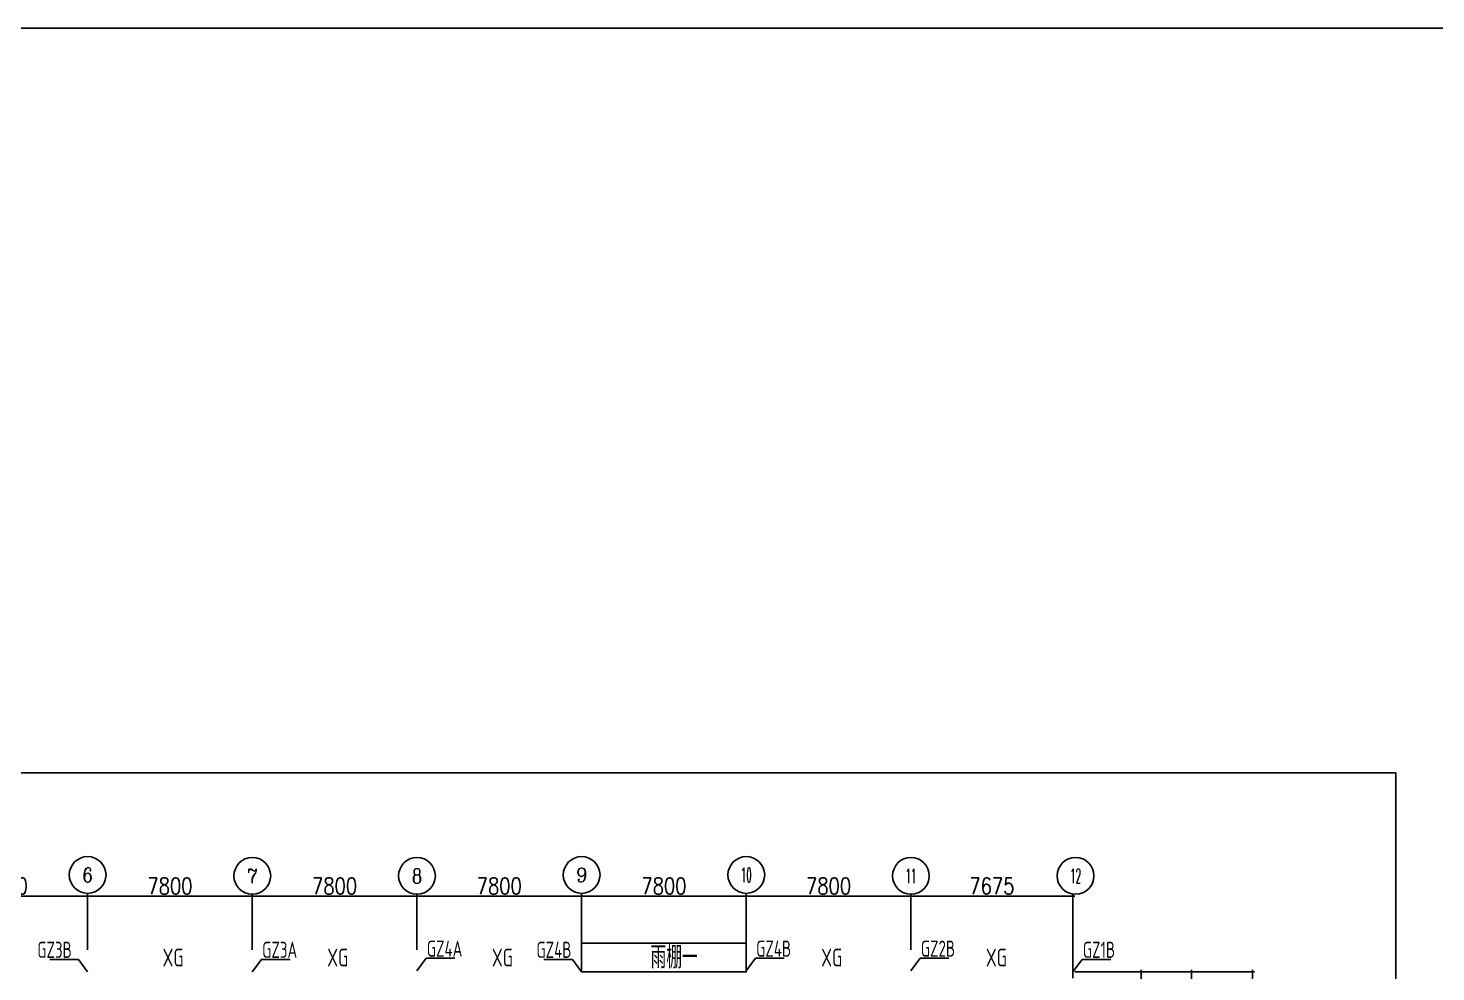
# Model space of a CAD drawing. Header units: millimetres. Extents: x 2451220 to 4527627, y -5186613 to -1639140.
# Drawn here: x 2660226 to 2726909, y -1683842 to -1639140 of the extents above; entities that cross this region are included whole.
import ezdxf
from ezdxf.enums import TextEntityAlignment as Align

# ---------------------------------------------------------------- set-up
doc = ezdxf.new("R2010")
doc.units = ezdxf.units.MM
doc.header["$LTSCALE"] = 1000
doc.header["$PDMODE"] = 34
doc.layers.add('AXIS_TEXT', color=7, linetype='Continuous')
doc.layers.add('钢架', color=7, linetype='Continuous', lineweight=25)
doc.styles.add('_TCH_AXIS', font='COMPLEX.shx', dxfattribs={"height": 525, "bigfont": 'GBCBIG.shx'})
doc.styles.add('COMPLEX', font='COMPLEX')
doc.styles.add('DIM_FONT', font='simplex.shx', dxfattribs={"width": 0.8, "bigfont": 'hztxt.shx'})
doc.styles.add('TSSD_Label', font='Tssdeng.shx', dxfattribs={"width": 0.7, "bigfont": 'hztxt.shx'})
doc.dimstyles.new('WGH(1)', dxfattribs={"dimscale": 1.2, "dimtxt": 100, "dimasz": 0.5, "dimexe": 75, "dimexo": 75, "dimgap": 75, "dimtad": 1, "dimdec": 0, "dimzin": 0, "dimdsep": 46, "dimtxsty": 'DIM_FONT', "dimblk1": '_DIMX', "dimblk2": '_DIMX', "dimsah": 1, "dimcen": 0.09, "dimclrd": 3, "dimclre": 3, "dimclrt": 7, "dimadec": 0, "dimazin": 0, "dimtfac": 1, "dimtdec": 0, "dimtix": 1, "dimtmove": 2, "dimatfit": 3, "dimldrblk": '_DIMX', "dimfxl": 1, "dimtolj": 1, "dimtzin": 0, "dimarcsym": 0})

# ---------------------------------------------------------------- blocks, each defined once
blk = doc.blocks.new('_DIMX')
blk.add_line((-150, 0), (150, 0))
at = {"const_width": 50}
blk.add_lwpolyline([(-70, -70), (70, 70)], dxfattribs=at)
blk = doc.blocks.new('*D315')
at = {"color": 3, "lineweight": -2}
for p, q in [((2655244, -1682792), (2655244, -1680168)), ((2655245, -1680258), (2663044, -1680258)), ((2663044, -1682792), (2663044, -1680168))]:
    blk.add_line(p, q, dxfattribs=at)
at = {"layer": 'Defpoints', "color": 0}
for p in [(2663044, -1680258), (2655244, -1682882), (2663044, -1682882)]:
    blk.add_point(p, dxfattribs=at)
at = {"color": 3, "lineweight": -2, "xscale": 0.6, "yscale": 0.6, "zscale": 0.6, "rotation": 180}
blk.add_blockref('_DIMX', (2655244, -1680258), dxfattribs=at)
at = {"color": 3, "lineweight": -2, "xscale": 0.6, "yscale": 0.6, "zscale": 0.6}
blk.add_blockref('_DIMX', (2663044, -1680258), dxfattribs=at)
at = {"color": 7, "insert": (2659144, -1679778), "char_height": 780, "attachment_point": 5, "style": 'DIM_FONT'}
blk.add_mtext('\\A1;7800', dxfattribs=at)
blk = doc.blocks.new('*D316')
at = {"color": 3, "lineweight": -2}
for p, q in [((2663044, -1682792), (2663044, -1680168)), ((2663045, -1680258), (2670844, -1680258)), ((2670844, -1682792), (2670844, -1680168))]:
    blk.add_line(p, q, dxfattribs=at)
at = {"layer": 'Defpoints', "color": 0}
for p in [(2670844, -1680258), (2663044, -1682882), (2670844, -1682882)]:
    blk.add_point(p, dxfattribs=at)
at = {"color": 3, "lineweight": -2, "xscale": 0.6, "yscale": 0.6, "zscale": 0.6, "rotation": 180}
blk.add_blockref('_DIMX', (2663044, -1680258), dxfattribs=at)
at = {"color": 3, "lineweight": -2, "xscale": 0.6, "yscale": 0.6, "zscale": 0.6}
blk.add_blockref('_DIMX', (2670844, -1680258), dxfattribs=at)
at = {"color": 7, "insert": (2666944, -1679778), "char_height": 780, "attachment_point": 5, "style": 'DIM_FONT'}
blk.add_mtext('\\A1;7800', dxfattribs=at)
blk = doc.blocks.new('*D317')
at = {"color": 3, "lineweight": -2}
for p, q in [((2670844, -1682792), (2670844, -1680168)), ((2670845, -1680258), (2678644, -1680258)), ((2678644, -1682792), (2678644, -1680168))]:
    blk.add_line(p, q, dxfattribs=at)
at = {"layer": 'Defpoints', "color": 0}
for p in [(2678644, -1680258), (2670844, -1682882), (2678644, -1682882)]:
    blk.add_point(p, dxfattribs=at)
at = {"color": 3, "lineweight": -2, "xscale": 0.6, "yscale": 0.6, "zscale": 0.6, "rotation": 180}
blk.add_blockref('_DIMX', (2670844, -1680258), dxfattribs=at)
at = {"color": 3, "lineweight": -2, "xscale": 0.6, "yscale": 0.6, "zscale": 0.6}
blk.add_blockref('_DIMX', (2678644, -1680258), dxfattribs=at)
at = {"color": 7, "insert": (2674744, -1679778), "char_height": 780, "attachment_point": 5, "style": 'DIM_FONT'}
blk.add_mtext('\\A1;7800', dxfattribs=at)
blk = doc.blocks.new('*D318')
at = {"color": 3, "lineweight": -2}
for p, q in [((2678644, -1682792), (2678644, -1680168)), ((2678645, -1680258), (2686444, -1680258)), ((2686444, -1682792), (2686444, -1680168))]:
    blk.add_line(p, q, dxfattribs=at)
at = {"layer": 'Defpoints', "color": 0}
for p in [(2686444, -1680258), (2678644, -1682882), (2686444, -1682882)]:
    blk.add_point(p, dxfattribs=at)
at = {"color": 3, "lineweight": -2, "xscale": 0.6, "yscale": 0.6, "zscale": 0.6, "rotation": 180}
blk.add_blockref('_DIMX', (2678644, -1680258), dxfattribs=at)
at = {"color": 3, "lineweight": -2, "xscale": 0.6, "yscale": 0.6, "zscale": 0.6}
blk.add_blockref('_DIMX', (2686444, -1680258), dxfattribs=at)
at = {"color": 7, "insert": (2682544, -1679778), "char_height": 780, "attachment_point": 5, "style": 'DIM_FONT'}
blk.add_mtext('\\A1;7800', dxfattribs=at)
blk = doc.blocks.new('*D319')
at = {"color": 3, "lineweight": -2}
for p, q in [((2686444, -1682792), (2686444, -1680168)), ((2686445, -1680258), (2694244, -1680258)), ((2694244, -1682792), (2694244, -1680168))]:
    blk.add_line(p, q, dxfattribs=at)
at = {"layer": 'Defpoints', "color": 0}
for p in [(2694244, -1680258), (2686444, -1682882), (2694244, -1682882)]:
    blk.add_point(p, dxfattribs=at)
at = {"color": 3, "lineweight": -2, "xscale": 0.6, "yscale": 0.6, "zscale": 0.6, "rotation": 180}
blk.add_blockref('_DIMX', (2686444, -1680258), dxfattribs=at)
at = {"color": 3, "lineweight": -2, "xscale": 0.6, "yscale": 0.6, "zscale": 0.6}
blk.add_blockref('_DIMX', (2694244, -1680258), dxfattribs=at)
at = {"color": 7, "insert": (2690344, -1679778), "char_height": 780, "attachment_point": 5, "style": 'DIM_FONT'}
blk.add_mtext('\\A1;7800', dxfattribs=at)
blk = doc.blocks.new('*D320')
at = {"color": 3, "lineweight": -2}
for p, q in [((2694244, -1682792), (2694244, -1680168)), ((2694245, -1680258), (2702044, -1680258)), ((2702044, -1682792), (2702044, -1680168))]:
    blk.add_line(p, q, dxfattribs=at)
at = {"layer": 'Defpoints', "color": 0}
for p in [(2702044, -1680258), (2694244, -1682882), (2702044, -1682882)]:
    blk.add_point(p, dxfattribs=at)
at = {"color": 3, "lineweight": -2, "xscale": 0.6, "yscale": 0.6, "zscale": 0.6, "rotation": 180}
blk.add_blockref('_DIMX', (2694244, -1680258), dxfattribs=at)
at = {"color": 3, "lineweight": -2, "xscale": 0.6, "yscale": 0.6, "zscale": 0.6}
blk.add_blockref('_DIMX', (2702044, -1680258), dxfattribs=at)
at = {"color": 7, "insert": (2698144, -1679778), "char_height": 780, "attachment_point": 5, "style": 'DIM_FONT'}
blk.add_mtext('\\A1;7800', dxfattribs=at)
blk = doc.blocks.new('_AXISO')
blk.add_circle((0, 0), 0.5)
at = {"layer": '钢架', "style": 'COMPLEX', "width": 1.041667}
blk.add_attdef('A', text='', height=0.56, dxfattribs=at).set_placement((-0.25, -0.28), (0.25, -0.28), align=Align.FIT)
blk = doc.blocks.new('*D336')
at = {"color": 3, "lineweight": -2}
for p, q in [((2702044, -1682792), (2702044, -1680168)), ((2702045, -1680258), (2709719, -1680258)), ((2709719, -1684145), (2709719, -1680168))]:
    blk.add_line(p, q, dxfattribs=at)
at = {"layer": 'Defpoints', "color": 0}
for p in [(2709719, -1680258), (2702044, -1682882), (2709719, -1684235)]:
    blk.add_point(p, dxfattribs=at)
at = {"color": 3, "lineweight": -2, "xscale": 0.6, "yscale": 0.6, "zscale": 0.6, "rotation": 180}
blk.add_blockref('_DIMX', (2702044, -1680258), dxfattribs=at)
at = {"color": 3, "lineweight": -2, "xscale": 0.6, "yscale": 0.6, "zscale": 0.6}
blk.add_blockref('_DIMX', (2709719, -1680258), dxfattribs=at)
at = {"color": 7, "insert": (2705882, -1679778), "char_height": 780, "attachment_point": 5, "style": 'DIM_FONT'}
blk.add_mtext('\\A1;7675', dxfattribs=at)
blk = doc.blocks.new('*D337')
at = {"color": 3, "lineweight": -2}
for p, q in [((2709809, -1683842), (2713041, -1683842)), ((2712951, -1683842), (2712951, -1691841)), ((2709809, -1691842), (2713041, -1691842))]:
    blk.add_line(p, q, dxfattribs=at)
at = {"layer": 'Defpoints', "color": 0}
for p in [(2709719, -1683842), (2709719, -1691842), (2712951, -1691842)]:
    blk.add_point(p, dxfattribs=at)
at = {"color": 3, "lineweight": -2, "xscale": 0.6, "yscale": 0.6, "zscale": 0.6}
for p, rotation in [((2712951, -1683842), 90), ((2712951, -1691842), 270)]:
    blk.add_blockref('_DIMX', p, dxfattribs=dict(at, rotation=rotation))
at = {"color": 7, "insert": (2713696, -1687842), "char_height": 780, "attachment_point": 5, "rotation": 90, "style": 'DIM_FONT'}
blk.add_mtext('\\A1;8000', dxfattribs=at)
blk = doc.blocks.new('*D343')
at = {"color": 3, "lineweight": -2}
for p, q in [((2711578, -1683842), (2715418, -1683842)), ((2715328, -1683842), (2715328, -1707841)), ((2712054, -1707842), (2715418, -1707842))]:
    blk.add_line(p, q, dxfattribs=at)
at = {"layer": 'Defpoints', "color": 0}
for p in [(2711488, -1683842), (2711964, -1707842), (2715328, -1707842)]:
    blk.add_point(p, dxfattribs=at)
at = {"color": 3, "lineweight": -2, "xscale": 0.6, "yscale": 0.6, "zscale": 0.6}
for p, rotation in [((2715328, -1683842), 90), ((2715328, -1707842), 270)]:
    blk.add_blockref('_DIMX', p, dxfattribs=dict(at, rotation=rotation))
at = {"color": 7, "insert": (2714848, -1695842), "char_height": 780, "attachment_point": 5, "rotation": 90, "style": 'DIM_FONT'}
blk.add_mtext('\\A1;24000', dxfattribs=at)
blk = doc.blocks.new('*D345')
at = {"color": 3, "lineweight": -2}
for p, q in [((2711668, -1683842), (2718319, -1683842)), ((2718229, -1731841), (2718229, -1683842)), ((2711578, -1731842), (2718319, -1731842))]:
    blk.add_line(p, q, dxfattribs=at)
at = {"layer": 'Defpoints', "color": 0}
for p in [(2711578, -1683842), (2718229, -1683842), (2711488, -1731842)]:
    blk.add_point(p, dxfattribs=at)
at = {"color": 3, "lineweight": -2, "xscale": 0.6, "yscale": 0.6, "zscale": 0.6}
for p, rotation in [((2718229, -1683842), 90), ((2718229, -1731842), 270)]:
    blk.add_blockref('_DIMX', p, dxfattribs=dict(at, rotation=rotation))
at = {"color": 7, "insert": (2717749, -1707842), "char_height": 780, "attachment_point": 5, "rotation": 90, "style": 'DIM_FONT'}
blk.add_mtext('\\A1;48000', dxfattribs=at)

msp = doc.modelspace()

# ---------------------------------------------------------------- linework, layer by layer
for p, q in [((2661255.8, -1683249.8), (2662609.7, -1683249.8)), ((2662609.7, -1683249.8), (2663044.1, -1683841.6)), ((2671278.6, -1683249.8), (2670844.1, -1683841.6)), ((2672632.4, -1683249.8), (2671278.6, -1683249.8)), ((2679078.6, -1683195.5), (2678644.1, -1683787.3)), ((2680432.4, -1683195.5), (2679078.6, -1683195.5)), ((2684655.8, -1683249.8), (2686009.7, -1683249.8)), ((2686009.7, -1683249.8), (2686444.1, -1683841.6)), ((2694678.6, -1683195.5), (2694244.1, -1683787.3)), ((2696032.4, -1683195.5), (2694678.6, -1683195.5)), ((2702478.6, -1683195.5), (2702044.1, -1683787.3)), ((2703832.4, -1683195.5), (2702478.6, -1683195.5)), ((2710153.6, -1683249.8), (2709719.1, -1683841.6)), ((2711507.4, -1683249.8), (2710153.6, -1683249.8))]:
    msp.add_line(p, q)
for points in [[(2795208.2, -1639139.6), (2451219.9, -1639139.6), (2451219.9, -1835785.1), (2795208.2, -1835785.1)], [(2609029.6, -1674411.8), (2725012.8, -1674411.8), (2725012.8, -1757209.1), (2609029.6, -1757209.1)], [(2686444.1, -1683841.6), (2694244.1, -1683841.6), (2694244.1, -1682489.1), (2686444.1, -1682489.1)]]:
    msp.add_lwpolyline(points, close=True)

# ---------------------------------------------------------------- block references
ref = msp.add_blockref('_AXISO', (2663044.1, -1679252.1), dxfattribs=dict(xscale=-1741.824000000022, yscale=1741.824000000022, zscale=1741.824, rotation=180))
ref.add_attrib('A', '6', dxfattribs={"layer": 'AXIS_TEXT', "height": 680.4, "style": '_TCH_AXIS', "width": 1.142857}).set_placement((2662784.9, -1679592.3), (2663303.3, -1679592.3), align=Align.FIT)
ref = msp.add_blockref('_AXISO', (2686444.1, -1679252.1), dxfattribs=dict(xscale=-1741.824000000022, yscale=1741.824000000022, zscale=1741.824, rotation=180))
ref.add_attrib('A', '9', dxfattribs={"layer": 'AXIS_TEXT', "height": 680.4, "style": '_TCH_AXIS', "width": 1.142857}).set_placement((2686184.9, -1679592.3), (2686703.3, -1679592.3), align=Align.FIT)
ref = msp.add_blockref('_AXISO', (2694244.1, -1679252.1), dxfattribs=dict(xscale=-1741.824000000022, yscale=1741.824000000022, zscale=1741.824, rotation=180))
ref.add_attrib('A', '10', dxfattribs={"layer": 'AXIS_TEXT', "height": 680.4, "style": '_TCH_AXIS', "width": 0.551724}).set_placement((2693984.9, -1679592.3), (2694503.3, -1679592.3), align=Align.FIT)
ref = msp.add_blockref('_AXISO', (2670844.1, -1679297.1), dxfattribs=dict(xscale=-1741.824000000022, yscale=1741.824000000022, zscale=1741.824, rotation=180))
ref.add_attrib('A', '7', dxfattribs={"layer": 'AXIS_TEXT', "height": 680.4, "style": '_TCH_AXIS', "width": 1.142857}).set_placement((2670584.9, -1679637.3), (2671103.3, -1679637.3), align=Align.FIT)
ref = msp.add_blockref('_AXISO', (2678644.1, -1679297.1), dxfattribs=dict(xscale=-1741.824000000022, yscale=1741.824000000022, zscale=1741.824, rotation=180))
ref.add_attrib('A', '8', dxfattribs={"layer": 'AXIS_TEXT', "height": 680.4, "style": '_TCH_AXIS', "width": 1.142857}).set_placement((2678384.9, -1679637.3), (2678903.3, -1679637.3), align=Align.FIT)
ref = msp.add_blockref('_AXISO', (2702044.1, -1679297.1), dxfattribs=dict(xscale=-1741.824000000022, yscale=1741.824000000022, zscale=1741.824, rotation=180))
ref.add_attrib('A', '11', dxfattribs={"layer": 'AXIS_TEXT', "height": 680.4, "style": '_TCH_AXIS', "width": 0.666667}).set_placement((2701784.9, -1679637.3), (2702303.3, -1679637.3), align=Align.FIT)
ref = msp.add_blockref('_AXISO', (2709844.1, -1679297.1), dxfattribs=dict(xscale=-1741.824000000022, yscale=1741.824000000022, zscale=1741.824, rotation=180))
ref.add_attrib('A', '12', dxfattribs={"layer": 'AXIS_TEXT', "height": 680.4, "style": '_TCH_AXIS', "width": 0.551724}).set_placement((2709584.9, -1679637.3), (2710103.3, -1679637.3), align=Align.FIT)

# ---------------------------------------------------------------- texts
at = {"lineweight": -3, "style": 'TSSD_Label', "width": 0.7}
for s, height, p in [('GZ4A', 764.47, (2679114.8, -1683125)), ('GZ4B', 764.47, (2694714.8, -1683125)), ('GZ2B', 764.47, (2702514.8, -1683125)), ('GZ3B', 764.47, (2660662.4, -1683179.2)), ('XG', 849.79, (2666594.3, -1683590.2)), ('GZ3A', 764.47, (2671314.8, -1683179.2)), ('XG', 849.79, (2674394.3, -1683590.2)), ('XG', 849.79, (2682194.3, -1683590.2)), ('GZ4B', 764.47, (2684306.4, -1683179.2)), ('雨棚一', 1062.23, (2689711.4, -1683677.4)), ('XG', 849.79, (2697794.3, -1683590.2)), ('XG', 849.79, (2705594.3, -1683590.2)), ('GZ1B', 764.47, (2710189.8, -1683179.2))]:
    msp.add_text(s, height=height, dxfattribs=at).set_placement(p)

# ---------------------------------------------------------------- dimensions: what is measured, and where the dimension line sits
for base, p1, p2, picture, middle in [((2663044.1, -1680258), (2655244.1, -1682882.2), (2663044.1, -1682882.2), '*D315', (2659144.1, -1679778)), ((2670844.1, -1680258), (2663044.1, -1682882.2), (2670844.1, -1682882.2), '*D316', (2666944.1, -1679778)), ((2678644.1, -1680258), (2670844.1, -1682882.2), (2678644.1, -1682882.2), '*D317', (2674744.1, -1679778)), ((2686444.1, -1680258), (2678644.1, -1682882.2), (2686444.1, -1682882.2), '*D318', (2682544.1, -1679778)), ((2694244.1, -1680258), (2686444.1, -1682882.2), (2694244.1, -1682882.2), '*D319', (2690344.1, -1679778)), ((2702044.1, -1680258), (2694244.1, -1682882.2), (2702044.1, -1682882.2), '*D320', (2698144.1, -1679778)), ((2709719.1, -1680258), (2702044.1, -1682882.2), (2709719.1, -1684234.7), '*D336', (2705881.6, -1679778))]:
    dim = msp.add_linear_dim(base=base, p1=p1, p2=p2, dimstyle='WGH(1)', override={"dimtxt": 650})
    dim.commit()
    dim.dimension.update_dxf_attribs({"geometry": picture, "text_midpoint": middle})
dim = msp.add_linear_dim(base=(2712951.5, -1691841.6), p1=(2709719.1, -1683841.6), p2=(2709719.1, -1691841.6), angle=90, dimstyle='WGH(1)', override={"dimtxt": 650})
dim.commit()
dim.dimension.update_dxf_attribs({"geometry": '*D337', "text_midpoint": (2713695.9, -1687841.6), "dimtype": 160})
for base, p1, p2, picture, middle in [((2715327.6, -1707841.6), (2711487.8, -1683841.6), (2711963.8, -1707841.6), '*D343', (2714847.6, -1695841.6)), ((2718229, -1683841.6), (2711487.8, -1731841.6), (2711577.8, -1683841.6), '*D345', (2717749, -1707841.6))]:
    dim = msp.add_linear_dim(base=base, p1=p1, p2=p2, angle=90, dimstyle='WGH(1)', override={"dimtxt": 650})
    dim.commit()
    dim.dimension.update_dxf_attribs({"geometry": picture, "text_midpoint": middle})

doc.saveas('drawing.dxf')
